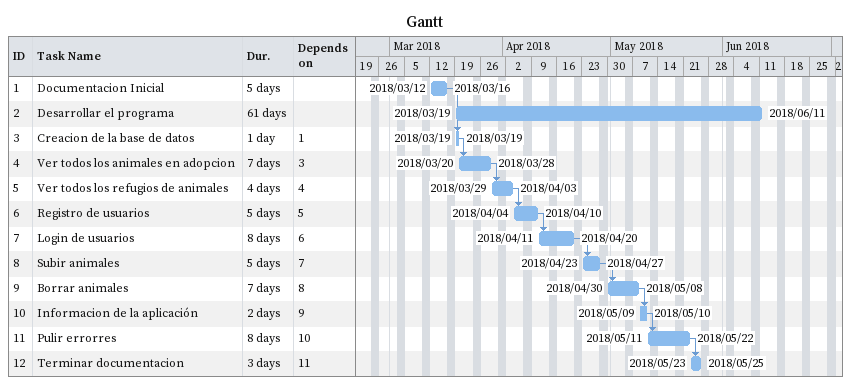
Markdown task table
Gantt

| ID | Task | Duration | Start | Finish | Predecessors |
|---|---|---|---|---|---|
| 1 | Documentacion Inicial | 5d | 2018-03-12 | 2018-03-16 |  |
| 2 | Desarrollar el programa | 61d | 2018-03-19 | 2018-06-11 |  |
| 3 | Creacion de la base de datos | 1d | 2018-03-19 | 2018-03-19 | 1 |
| 4 | Ver todos los animales en adopcion | 7d | 2018-03-20 | 2018-03-28 | 3 |
| 5 | Ver todos los refugios de animales | 4d | 2018-03-29 | 2018-04-03 | 4 |
| 6 | Registro de usuarios | 5d | 2018-04-04 | 2018-04-10 | 5 |
| 7 | Login de usuarios | 8d | 2018-04-11 | 2018-04-20 | 6 |
| 8 | Subir animales | 5d | 2018-04-23 | 2018-04-27 | 7 |
| 9 | Borrar animales | 7d | 2018-04-30 | 2018-05-08 | 8 |
| 10 | Informacion de la aplicación | 2d | 2018-05-09 | 2018-05-10 | 9 |
| 11 | Pulir errorres | 8d | 2018-05-11 | 2018-05-22 | 10 |
| 12 | Terminar documentacion | 3d | 2018-05-23 | 2018-05-25 | 11 |
